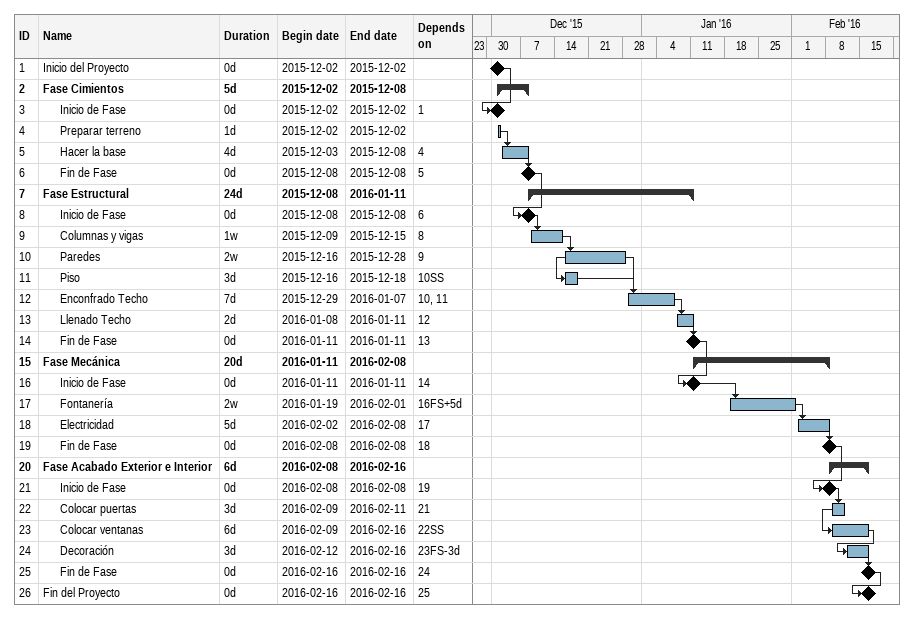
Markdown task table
| ID | Level | Task | Duration | Start | Finish | Predecessors |
|---|---|---|---|---|---|---|
| 1 | 1 | Inicio del Proyecto | 0d | 2015-12-02 | 2015-12-02 |  |
| 2 | 1 | **Fase Cimientos** | 5d | 2015-12-02 | 2015-12-08 |  |
| 3 | 2 | Inicio de Fase | 0d | 2015-12-02 | 2015-12-02 | 1 |
| 4 | 2 | Preparar terreno | 1d | 2015-12-02 | 2015-12-02 |  |
| 5 | 2 | Hacer la base | 4d | 2015-12-03 | 2015-12-08 | 4 |
| 6 | 2 | Fin de Fase | 0d | 2015-12-08 | 2015-12-08 | 5 |
| 7 | 1 | **Fase Estructural** | 24d | 2015-12-08 | 2016-01-11 |  |
| 8 | 2 | Inicio de Fase | 0d | 2015-12-08 | 2015-12-08 | 6 |
| 9 | 2 | Columnas y vigas | 1w | 2015-12-09 | 2015-12-15 | 8 |
| 10 | 2 | Paredes | 2w | 2015-12-16 | 2015-12-28 | 9 |
| 11 | 2 | Piso | 3d | 2015-12-16 | 2015-12-18 | 10SS |
| 12 | 2 | Enconfrado Techo | 7d | 2015-12-29 | 2016-01-07 | 10, 11 |
| 13 | 2 | Llenado Techo | 2d | 2016-01-08 | 2016-01-11 | 12 |
| 14 | 2 | Fin de Fase | 0d | 2016-01-11 | 2016-01-11 | 13 |
| 15 | 1 | **Fase Mecánica** | 20d | 2016-01-11 | 2016-02-08 |  |
| 16 | 2 | Inicio de Fase | 0d | 2016-01-11 | 2016-01-11 | 14 |
| 17 | 2 | Fontanería | 2w | 2016-01-19 | 2016-02-01 | 16FS+5d |
| 18 | 2 | Electricidad | 5d | 2016-02-02 | 2016-02-08 | 17 |
| 19 | 2 | Fin de Fase | 0d | 2016-02-08 | 2016-02-08 | 18 |
| 20 | 1 | **Fase Acabado Exterior e Interior** | 6d | 2016-02-08 | 2016-02-16 |  |
| 21 | 2 | Inicio de Fase | 0d | 2016-02-08 | 2016-02-08 | 19 |
| 22 | 2 | Colocar puertas | 3d | 2016-02-09 | 2016-02-11 | 21 |
| 23 | 2 | Colocar ventanas | 6d | 2016-02-09 | 2016-02-16 | 22SS |
| 24 | 2 | Decoración | 3d | 2016-02-12 | 2016-02-16 | 23FS-3d |
| 25 | 2 | Fin de Fase | 0d | 2016-02-16 | 2016-02-16 | 24 |
| 26 | 1 | Fin del Proyecto | 0d | 2016-02-16 | 2016-02-16 | 25 |
